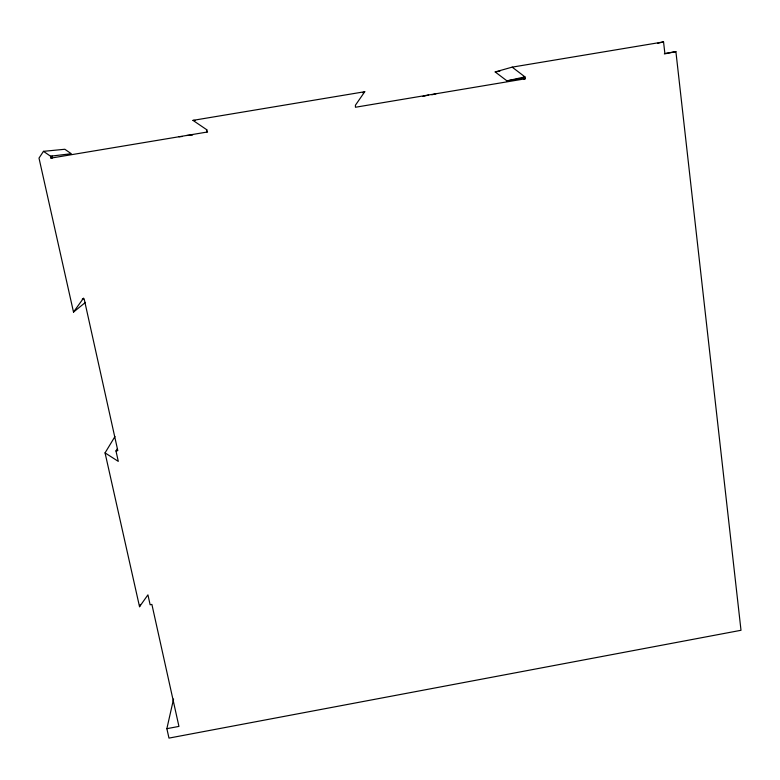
<?xml version="1.0" encoding="UTF-8"?>
<svg xmlns="http://www.w3.org/2000/svg" width="780" height="780" viewBox="0 0 780 780"><rect width="100%" height="100%" fill="white"/><g stroke="black" fill="none" stroke-linecap="round" stroke-linejoin="round"><path stroke-width="1.17" d="M524.813 77.883L506.951 80.867L495.173 71.936L512.167 67.138L663.546 41.896L664.872 53.479L675.899 51.636L741 630.289L168.977 738.104L166.861 728.676L173.56 699.026M114.972 436.527L105.056 452.887L139.532 606.703L140.303 604.432M105.056 452.887L118.297 461.38L115.976 450.947L117.029 449.114M43.465 151.339L50.524 156.185L71.292 153.719L64.837 149.263L43.465 151.339L39 158.106L73.505 312.078L85.478 302.386M73.505 312.078L83.548 298.126M207.217 130.055L192.962 120.373L364.767 91.718L355.427 105.212L355.436 107.25L525.203 78.799L524.94 76.869L512.167 67.138M139.532 606.703L147.927 594.847L150.13 604.754L151.895 604.432L178.942 726.404L166.861 728.676M362.837 92.8L364.767 91.718M422.955 96.418L428.639 95.004M431.788 94.809L436.069 93.766M657.725 43.261L663.546 41.896M506.951 80.867L524.94 76.869M525.203 78.799L523.907 79.072L523.643 77.162M664.336 53.947L675.899 51.636M115.976 450.947L117.799 450.616L84.133 298.798L82.27 299.12M495.173 71.936L499.921 71.146M50.524 156.185L50.953 158.116L207.587 131.976M50.953 158.116L52.455 157.93L52.026 156M178.971 136.763L182.354 136.48M186.527 135.505L192.592 135.018M192.962 120.373L195.224 120.49M206.651 130.084L207.022 132.015"/></g></svg>
